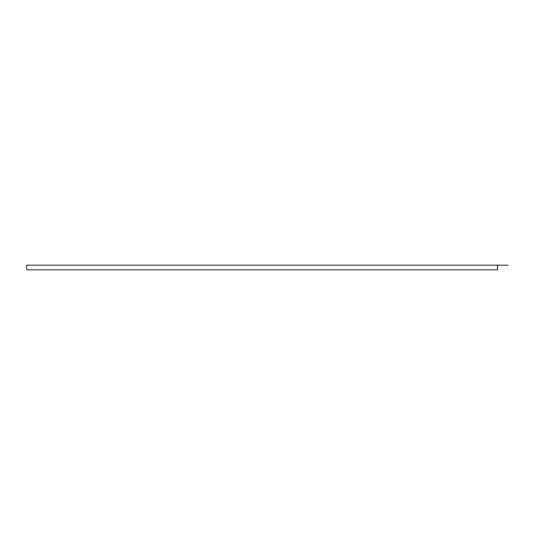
<?xml version="1.0" encoding="UTF-8"?>
<svg xmlns="http://www.w3.org/2000/svg" width="535" height="535" viewBox="0 0 535 535"><rect width="100%" height="100%" fill="white"/><g stroke="black" fill="none" stroke-linecap="round" stroke-linejoin="round"><path stroke-width="0.8" d="M508.25 265.146L26.75 265.146L26.75 269.854L497.436 269.854L497.436 265.146"/></g></svg>
